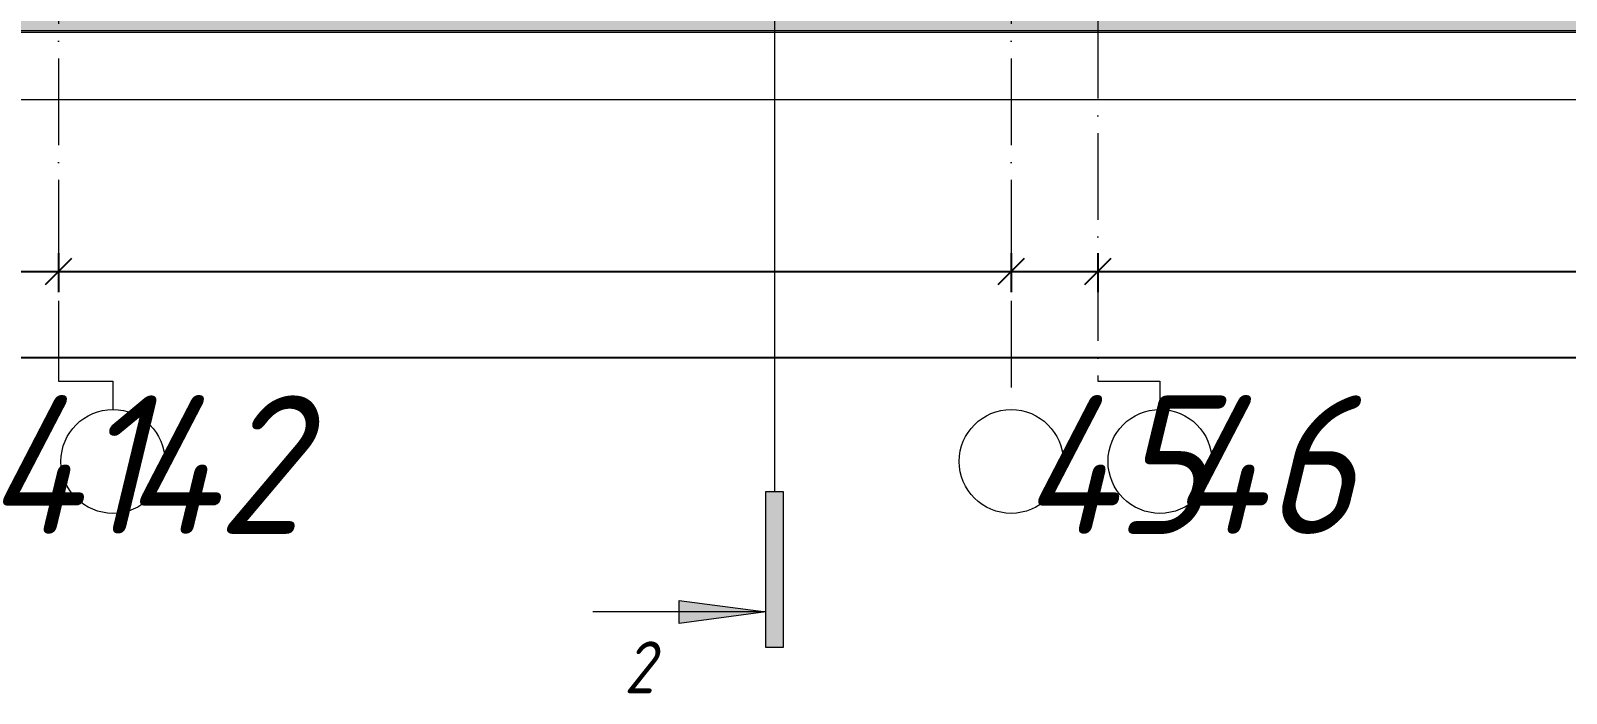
# Model space of a CAD drawing. Header units: millimetres. Extents: x -401725 to 250493, y 305116 to 802890.
# Drawn here: x -293411 to -284547, y 510268 to 514095 of the extents above; entities that cross this region are included whole.
import ezdxf

# ---------------------------------------------------------------- set-up
doc = ezdxf.new("R2010")
doc.units = ezdxf.units.MM
doc.linetypes.add('50_200_ШТРИХ_1Т_ш5_п1_п1_', pattern=[700, 500, -100, 0, -100])
for name, color, linetype, lineweight in [('A-____-____-DIMS', 7, 'Continuous', 9), ('A-FLOR-____-OTLN', 7, 'Continuous', 9), ('A-WALL-____-MCUT', 7, 'Continuous', 13), ('A-WALL-____-PATT-1', 7, 'Continuous', 9), ('G-____-____-SYMB', 7, 'Continuous', 9), ('S-GRID-____-IDEN', 7, 'Continuous', 9), ('S-GRID-____-OTLN', 7, 'Continuous', 9), ('S-GRID-____-OTLN-1', 7, '50_200_ШТРИХ_1Т_ш5_п1_п1_', 9)]:
    doc.layers.add(name, color=color, linetype=linetype, lineweight=lineweight)
doc.layers.add('G-____-____-SYMB-1', color=9, linetype='Continuous', lineweight=9, true_color=0x808080)
doc.styles.add('ISOCPEUR_I', font='isocpeui.ttf', dxfattribs={"width": 0.9, "height": 2.5})
doc.styles.add('ISOCPEUR_I_1', font='isocpeui.ttf', dxfattribs={"width": 0.85, "height": 2.5})
doc.dimstyles.new('ISO-2_5_0_9К_БОЛЬШОЙ_ОСИ', dxfattribs={"dimscale": 304.8, "dimtxt": 248.995294, "dimasz": 0.492126, "dimexe": 0.393701, "dimexo": 0, "dimgap": 0, "dimtad": 1, "dimdec": 0, "dimzin": 0, "dimdsep": 46, "dimtxsty": 'ISOCPEUR_I', "dimblk1": 'OBLIQUE', "dimblk2": 'OBLIQUE', "dimsah": 1, "dimcen": 0.09, "dimdle": 0.393701, "dimazin": 0, "dimtfac": 1, "dimtdec": 4, "dimtix": 1, "dimtmove": 0, "dimatfit": 3, "dimfxl": 1, "dimtvp": 1, "dimtolj": 1, "dimtzin": 0, "dimarcsym": 2})
pattern_1 = [(0, (-350751.34, 459015.94), (120.967, 69.841), [80.645, -161.29]), (120, (-350751.34, 459015.94), (-120.96808, 69.84086), [80.645, -161.29]), (60, (-350751.34, 459015.94), (-8e-05, 139.68186), [0, -161.29, 80.645, 0])]

# ---------------------------------------------------------------- blocks, each defined once
blk = doc.blocks.new('Ось сетки - Круг_Ø6_00__ISO-2_5_0_9K_-25732049-АР1_Кладочный план подвала в осях 1-64_Ю-ЯЯ')
at = {"layer": 'S-GRID-____-IDEN'}
blk.add_circle((0, 0), 3, dxfattribs=at)
blk = doc.blocks.new('_Oblique')
at = {"color": 0, "linetype": 'ByBlock', "lineweight": -2}
blk.add_line((-0.5, -0.5), (0.5, 0.5), dxfattribs=at)
blk = doc.blocks.new('*D8481')
at = {"layer": 'A-____-____-DIMS', "color": 0, "lineweight": -2, "transparency": 16777216}
for p, q in [((-293751.3, 512810.5), (-293751.3, 512584.4)), ((-293251.3, 512810.5), (-293251.3, 512584.4)), ((-293871.3, 512704.4), (-293131.3, 512704.4))]:
    blk.add_line(p, q, dxfattribs=at)
at = {"layer": 'Defpoints', "color": 0, "transparency": 16777216}
for p in [(-293751.3, 512810.5), (-293251.3, 512810.5), (-293251.3, 512704.4)]:
    blk.add_point(p, dxfattribs=at)
at = {"layer": 'A-____-____-DIMS', "color": 0, "lineweight": -2, "transparency": 16777216, "xscale": 150, "yscale": 150, "zscale": 150, "rotation": 180}
blk.add_blockref('_Oblique', (-293751.3, 512704.4), dxfattribs=at)
at = {"layer": 'A-____-____-DIMS', "color": 0, "lineweight": -2, "transparency": 16777216, "xscale": 150, "yscale": 150, "zscale": 150}
blk.add_blockref('_Oblique', (-293251.3, 512704.4), dxfattribs=at)
at = {"layer": 'A-____-____-DIMS', "color": 0, "transparency": 16777216, "insert": (-293501.3, 512705.7), "char_height": 2.5, "width": 568.858, "attachment_point": 5, "style": 'ISOCPEUR_I'}
blk.add_mtext('\\A1;500', dxfattribs=at)
blk = doc.blocks.new('*D8482')
at = {"layer": 'A-____-____-DIMS', "color": 0, "lineweight": -2, "transparency": 16777216}
for p, q in [((-293251.3, 512810.5), (-293251.3, 512584.4)), ((-287751.3, 512810.5), (-287751.3, 512584.4)), ((-293371.3, 512704.4), (-287631.3, 512704.4))]:
    blk.add_line(p, q, dxfattribs=at)
at = {"layer": 'Defpoints', "color": 0, "transparency": 16777216}
for p in [(-293251.3, 512810.5), (-287751.3, 512810.5), (-287751.3, 512704.4)]:
    blk.add_point(p, dxfattribs=at)
at = {"layer": 'A-____-____-DIMS', "color": 0, "lineweight": -2, "transparency": 16777216, "xscale": 150, "yscale": 150, "zscale": 150, "rotation": 180}
blk.add_blockref('_Oblique', (-293251.3, 512704.4), dxfattribs=at)
at = {"layer": 'A-____-____-DIMS', "color": 0, "lineweight": -2, "transparency": 16777216, "xscale": 150, "yscale": 150, "zscale": 150}
blk.add_blockref('_Oblique', (-287751.3, 512704.4), dxfattribs=at)
at = {"layer": 'A-____-____-DIMS', "color": 0, "transparency": 16777216, "insert": (-290501.3, 512705.7), "char_height": 2.5, "width": 758.478, "attachment_point": 5, "style": 'ISOCPEUR_I'}
blk.add_mtext('\\A1;5500', dxfattribs=at)
blk = doc.blocks.new('*D8483')
at = {"layer": 'A-____-____-DIMS', "color": 0, "lineweight": -2, "transparency": 16777216}
for p, q in [((-287751.3, 512810.5), (-287751.3, 512584.4)), ((-287251.3, 512810.5), (-287251.3, 512584.4)), ((-287871.3, 512704.4), (-287131.3, 512704.4))]:
    blk.add_line(p, q, dxfattribs=at)
at = {"layer": 'Defpoints', "color": 0, "transparency": 16777216}
for p in [(-287751.3, 512810.5), (-287251.3, 512810.5), (-287251.3, 512704.4)]:
    blk.add_point(p, dxfattribs=at)
at = {"layer": 'A-____-____-DIMS', "color": 0, "lineweight": -2, "transparency": 16777216, "xscale": 150, "yscale": 150, "zscale": 150, "rotation": 180}
blk.add_blockref('_Oblique', (-287751.3, 512704.4), dxfattribs=at)
at = {"layer": 'A-____-____-DIMS', "color": 0, "lineweight": -2, "transparency": 16777216, "xscale": 150, "yscale": 150, "zscale": 150}
blk.add_blockref('_Oblique', (-287251.3, 512704.4), dxfattribs=at)
at = {"layer": 'A-____-____-DIMS', "color": 0, "transparency": 16777216, "insert": (-287501.3, 512705.7), "char_height": 2.5, "width": 568.858, "attachment_point": 5, "style": 'ISOCPEUR_I'}
blk.add_mtext('\\A1;500', dxfattribs=at)
blk = doc.blocks.new('*D8484')
at = {"layer": 'A-____-____-DIMS', "color": 0, "lineweight": -2, "transparency": 16777216}
for p, q in [((-287251.3, 512810.5), (-287251.3, 512584.4)), ((-284051.3, 512810.5), (-284051.3, 512584.4)), ((-287371.3, 512704.4), (-283931.3, 512704.4))]:
    blk.add_line(p, q, dxfattribs=at)
at = {"layer": 'Defpoints', "color": 0, "transparency": 16777216}
for p in [(-287251.3, 512810.5), (-284051.3, 512810.5), (-284051.3, 512704.4)]:
    blk.add_point(p, dxfattribs=at)
at = {"layer": 'A-____-____-DIMS', "color": 0, "lineweight": -2, "transparency": 16777216, "xscale": 150, "yscale": 150, "zscale": 150, "rotation": 180}
blk.add_blockref('_Oblique', (-287251.3, 512704.4), dxfattribs=at)
at = {"layer": 'A-____-____-DIMS', "color": 0, "lineweight": -2, "transparency": 16777216, "xscale": 150, "yscale": 150, "zscale": 150}
blk.add_blockref('_Oblique', (-284051.3, 512704.4), dxfattribs=at)
at = {"layer": 'A-____-____-DIMS', "color": 0, "transparency": 16777216, "insert": (-285651.3, 512705.7), "char_height": 2.5, "width": 758.478, "attachment_point": 5, "style": 'ISOCPEUR_I'}
blk.add_mtext('\\A1;3200', dxfattribs=at)
blk = doc.blocks.new('*D8413')
at = {"layer": 'A-____-____-DIMS', "color": 0, "lineweight": -2, "transparency": 16777216}
for p, q in [((-353101.3, 512313.7), (-353101.3, 512087.6)), ((-279701.3, 512313.7), (-279701.3, 512087.6)), ((-353221.3, 512207.6), (-279581.3, 512207.6))]:
    blk.add_line(p, q, dxfattribs=at)
at = {"layer": 'Defpoints', "color": 0, "transparency": 16777216}
for p in [(-353101.3, 512313.7), (-279701.3, 512313.7), (-279701.3, 512207.6)]:
    blk.add_point(p, dxfattribs=at)
at = {"layer": 'A-____-____-DIMS', "color": 0, "lineweight": -2, "transparency": 16777216, "xscale": 150, "yscale": 150, "zscale": 150, "rotation": 180}
blk.add_blockref('_Oblique', (-353101.3, 512207.6), dxfattribs=at)
at = {"layer": 'A-____-____-DIMS', "color": 0, "lineweight": -2, "transparency": 16777216, "xscale": 150, "yscale": 150, "zscale": 150}
blk.add_blockref('_Oblique', (-279701.3, 512207.6), dxfattribs=at)
at = {"layer": 'A-____-____-DIMS', "color": 0, "transparency": 16777216, "insert": (-316401.3, 512208.9), "char_height": 2.5, "width": 971.082, "attachment_point": 5, "style": 'ISOCPEUR_I'}
blk.add_mtext('\\A1;73400', dxfattribs=at)
blk = doc.blocks.new('Разрез - Концевая часть разреза-18266132-АР1_Кладочный план подвала в осях 1-64_Ю-ЯЯ')
at = {"layer": 'G-____-____-SYMB'}
for points in [[(0, 0.5), (0, -0.5), (-9, -0.5), (-9, 0.5)], [(-6.292, -5.5), (-7.609, -5.5), (-6.95, -0.5)]]:
    blk.add_hatch(color=256, dxfattribs=at).paths.add_polyline_path(points, flags=0)
for p, q in [((0, 0.5), (-9, 0.5)), ((-9, 0.5), (-9, -0.5)), ((0, -0.5), (0, 0.5)), ((-9, -0.5), (0, -0.5)), ((-6.95, -0.5), (-7.609, -5.5)), ((-6.95, -0.5), (-6.95, -10.5)), ((-6.292, -5.5), (-6.95, -0.5)), ((-7.609, -5.5), (-6.292, -5.5))]:
    blk.add_line(p, q, dxfattribs=at)

msp = doc.modelspace()

# ---------------------------------------------------------------- hatches: boundary and pattern name
at = {"layer": 'A-WALL-____-PATT-1'}
h = msp.add_hatch(dxfattribs=at)
h.set_pattern_fill('FP_54', color=256, style=0, pattern_type=2)
h.set_pattern_definition(pattern_1)
h.paths.add_polyline_path([(-287671.3432, 514094.983), (-287671.3432, 514194.983), (-353203.3432, 514194.983), (-353203.3432, 514094.983), (-301276.3584, 514094.983)], flags=0)
h = msp.add_hatch(dxfattribs=at)
h.set_pattern_fill('FP_54', color=256, style=0, pattern_type=2)
h.set_pattern_definition(pattern_1)
h.paths.add_polyline_path([(-276253.3432, 514094.983), (-276253.3432, 514194.983), (-287671.3432, 514194.983), (-287671.3432, 514094.983), (-276353.3432, 514094.983)], flags=0)

# ---------------------------------------------------------------- linework, layer by layer
at = {"layer": 'A-FLOR-____-OTLN'}
msp.add_line((-305501.3432, 513696.983), (-276801.3432, 513696.983), dxfattribs=at)
at = {"layer": 'A-WALL-____-MCUT'}
for p, q in [((-353311.3432, 514086.983), (-276361.3432, 514086.983)), ((-276353.3432, 514094.983), (-353303.3432, 514094.983))]:
    msp.add_line(p, q, dxfattribs=at)
at = {"layer": 'G-____-____-SYMB-1'}
msp.add_line((-289117.0345, 545569.5491), (-289117.0345, 511433.1929), dxfattribs=at)
at = {"layer": 'S-GRID-____-OTLN'}
for p, q in [((-293251.3432, 512071.8678), (-292936.7117, 512071.8678)), ((-292936.7117, 512071.8678), (-292936.7117, 511907.5288)), ((-287251.3432, 512071.8678), (-286892.1536, 512071.8678)), ((-286892.1536, 512071.8678), (-286892.1536, 511907.5288))]:
    msp.add_line(p, q, dxfattribs=at)
at = {"layer": 'S-GRID-____-OTLN-1'}
for p, q in [((-287251.3432, 549908.7924), (-287251.3432, 512071.8678)), ((-293251.3432, 549639.3578), (-293251.3432, 512071.8678)), ((-287751.3432, 549639.3578), (-287751.3432, 511907.5288))]:
    msp.add_line(p, q, dxfattribs=at)

# ---------------------------------------------------------------- block references
at = {"layer": 'G-____-____-SYMB', "extrusion": (0, 0, -1), "xscale": 99.99999999999993, "yscale": 99.99999999999993, "zscale": 99.99999999999993, "rotation": 90.00000000000053}
msp.add_blockref('Разрез - Концевая часть разреза-18266132-АР1_Кладочный план подвала в осях 1-64_Ю-ЯЯ', (289117.0345, 511433.1929), dxfattribs=at)
at = {"layer": 'S-GRID-____-IDEN', "xscale": 99.99999999999993, "yscale": 99.99999999999993, "zscale": 99.99999999999993, "rotation": 180}
for p in [(-292936.7117, 511607.5288), (-287751.3432, 511607.5288), (-286892.1536, 511607.5288)]:
    msp.add_blockref('Ось сетки - Круг_Ø6_00__ISO-2_5_0_9K_-25732049-АР1_Кладочный план подвала в осях 1-64_Ю-ЯЯ', p, dxfattribs=at)

# ---------------------------------------------------------------- texts
at = {"layer": 'G-____-____-SYMB', "insert": (-289986.1343, 510568.3745), "char_height": 300, "width": 256.54, "attachment_point": 1, "style": 'ISOCPEUR_I_1'}
msp.add_mtext('\\fISOCPEUR|b0|i1|c204|p34|;2', dxfattribs=at)
at = {"layer": 'S-GRID-____-IDEN', "char_height": 800, "attachment_point": 1, "style": 'ISOCPEUR_I'}
for s, insert, width in [('41', (-293669.1998, 511988.7161), 367.974562), ('42', (-292878.4183, 511988.7161), 425.696062), ('45', (-287693.0498, 511988.7161), 425.696062), ('46', (-286833.8602, 511988.7161), 425.696062)]:
    msp.add_mtext(s, dxfattribs=dict(at, insert=insert, width=width))

# ---------------------------------------------------------------- dimensions: what is measured, and where the dimension line sits
at = {"layer": 'A-____-____-DIMS'}
for base, p1, p2, override, picture, middle in [((-293251.3432, 512704.4081), (-293751.3432, 512810.4741), (-293251.3432, 512810.4741), {"dimtxt": 400, "dimpost": '<>', "dimfxl": 500}, '*D8481', (-293501.3432, 512705.6581)), ((-287751.3432, 512704.4081), (-293251.3432, 512810.4741), (-287751.3432, 512810.4741), {"dimtxt": 400, "dimpost": '<>', "dimfxl": 5500}, '*D8482', (-290501.3432, 512705.6581)), ((-287251.3432, 512704.4081), (-287751.3432, 512810.4741), (-287251.3432, 512810.4741), {"dimtxt": 400, "dimpost": '<>', "dimfxl": 500}, '*D8483', (-287501.3432, 512705.6581)), ((-284051.3432, 512704.4081), (-287251.3432, 512810.4741), (-284051.3432, 512810.4741), {"dimtxt": 400, "dimpost": '<>', "dimfxl": 3200}, '*D8484', (-285651.3432, 512705.6581)), ((-279701.3432, 512207.6078), (-353101.3432, 512313.6738), (-279701.3432, 512313.6738), {"dimtxt": 400, "dimpost": '<>', "dimfxl": 73400}, '*D8413', (-316401.3432, 512208.8739))]:
    dim = msp.add_linear_dim(base=base, p1=p1, p2=p2, dimstyle='ISO-2_5_0_9К_БОЛЬШОЙ_ОСИ', override=override, dxfattribs=at)
    dim.commit()
    dim.dimension.update_dxf_attribs({"geometry": picture, "text_midpoint": middle})

doc.saveas('drawing.dxf')
